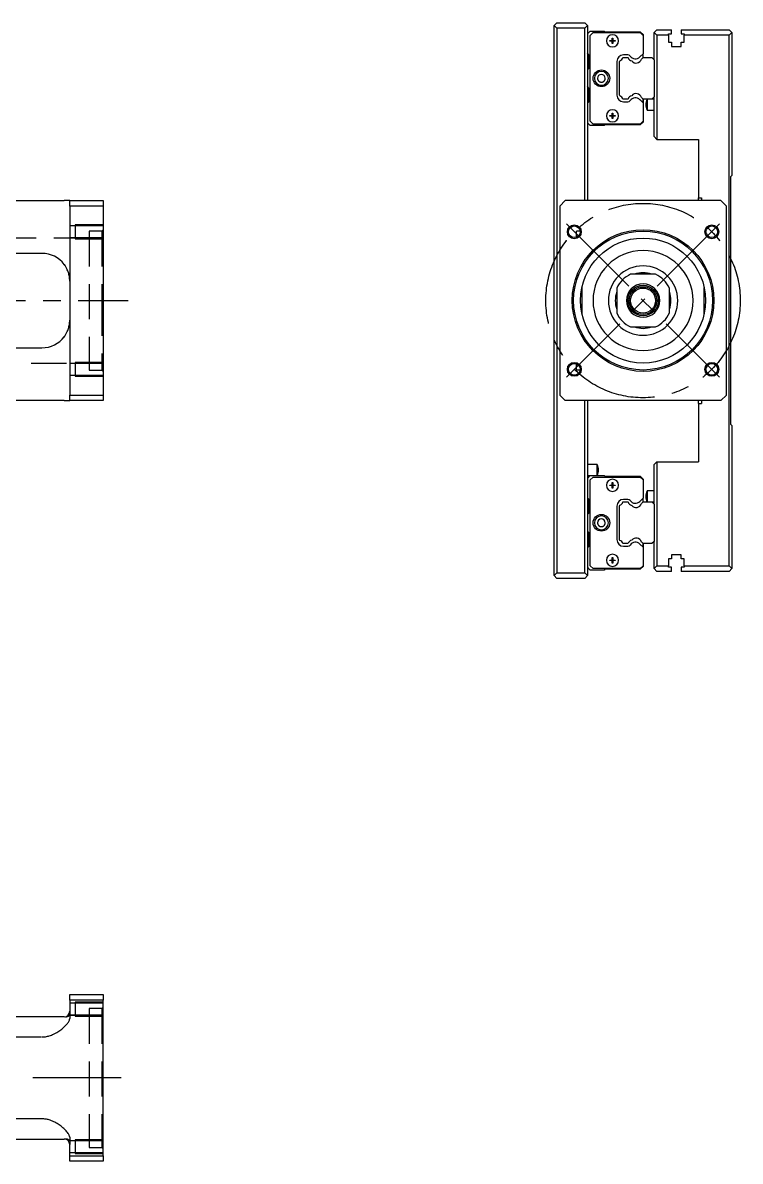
# Model space of a CAD drawing. Extents: x -22 to 734, y -340 to 107.
# Drawn here: x 476.1 to 734.5, y -309.8 to 100 of the extents above; entities that cross this region are included whole.
import ezdxf

# ---------------------------------------------------------------- set-up
doc = ezdxf.new("R2010")
doc.units = 0
doc.linetypes.add('CENTER', pattern=[50.8, 31.75, -6.35, 6.35, -6.35])
doc.linetypes.add('DASHED', pattern=[19.05, 12.7, -6.35])
doc.layers.get('0').update_dxf_attribs({"linetype": 'CONTINUOUS'})
doc.layers.add('CENTER', color=1, linetype='CENTER')

msp = doc.modelspace()

# ---------------------------------------------------------------- linework, layer by layer
at = {"color": 7, "linetype": 'CONTINUOUS'}
for p, q in [((667.46, 99), (668.46, 100)), ((667.46, -99), (667.46, 99)), ((668.46, 98), (667.46, 99)), ((668.46, 100), (678.46, 100)), ((678.46, 100), (679.46, 99)), ((678.46, 98), (679.46, 99)), ((679.46, 99), (679.46, 36)), ((668.46, 98), (668.46, -98)), ((678.46, 98), (668.46, 98)), ((678.46, 36), (678.46, 98)), ((679.46, 96), (680.46, 97)), ((680.46, 97), (685.46, 97)), ((680.46, 95.45), (681.46, 96.45)), ((680.46, 64.55), (680.46, 95.45)), ((681.46, 96.45), (698.46, 96.45)), ((685.46, 97), (685.71, 96.75)), ((685.71, 96.75), (698.46, 96.75)), ((688.36, 93.6), (688.36, 94.5)), ((688.36, 94.5), (688.56, 94.5)), ((688.56, 94.5), (688.56, 93.6)), ((698.46, 96.75), (699.46, 95.75)), ((698.46, 96.45), (699.46, 95.45)), ((699.46, 95.75), (699.46, 95.45)), ((699.46, 95.45), (699.46, 88.82)), ((703.46, 96.5), (704.46, 97.5)), ((703.46, 86.7), (703.46, 96.5)), ((704.46, 95.5), (703.46, 96.5)), ((704.46, 97.5), (709.76, 97.5)), ((708.61, 95.5), (704.46, 95.5)), ((704.46, 95.5), (704.46, 58)), ((708.61, 96), (709.76, 96)), ((708.61, 95.5), (708.61, 96)), ((708.61, 95.5), (708.61, 93)), ((709.76, 96), (709.76, 97.5)), ((713.16, 97.5), (730.46, 97.5)), ((713.16, 97.5), (713.16, 96)), ((713.16, 96), (714.31, 96)), ((714.31, 96), (714.31, 95.5)), ((714.31, 93), (714.31, 95.5)), ((730.46, 95.5), (714.31, 95.5)), ((730.46, 97.5), (731.46, 96.5)), ((731.46, 96.5), (730.46, 95.5)), ((730.46, -95.5), (730.46, 95.5)), ((731.46, 96.5), (731.46, 45)), ((687.46, 93.6), (688.36, 93.6)), ((687.46, 93.4), (687.46, 93.6)), ((688.36, 93.4), (687.46, 93.4)), ((688.36, 93.6), (688.46, 93.5)), ((688.36, 93.4), (688.46, 93.5)), ((688.36, 92.5), (688.36, 93.4)), ((688.56, 92.5), (688.36, 92.5)), ((688.56, 93.6), (688.46, 93.5)), ((688.56, 93.4), (688.46, 93.5)), ((688.56, 93.6), (689.46, 93.6)), ((689.46, 93.4), (688.56, 93.4)), ((688.56, 93.4), (688.56, 92.5)), ((689.46, 93.6), (689.46, 93.4)), ((708.61, 93), (709.76, 93)), ((709.76, 93), (709.76, 91.5)), ((709.76, 91.5), (713.16, 91.5)), ((713.16, 93), (714.31, 93)), ((713.16, 91.5), (713.16, 93)), ((679.96, 88.5), (679.46, 89)), ((679.96, 83.5), (679.96, 88.5)), ((690.96, 86.1), (691.09, 86.32)), ((690.96, 73.9), (690.96, 86.1)), ((692.17, 87.5), (694.04, 87.5)), ((693.99, 88.43), (692.43, 88.43)), ((699.46, 88.82), (698.33, 87.68)), ((698.87, 86.91), (699.46, 87.5)), ((699.46, 87.5), (699.46, 88.82)), ((699.46, 87.5), (702.66, 87.5)), ((702.66, 87.5), (703.46, 86.7)), ((703.46, 86.7), (703.46, 73.3)), ((679.46, 83), (679.96, 83.5)), ((690.03, 86.03), (690.03, 73.97)), ((683.07, 80), (683.07, 79.95)), ((683.07, 79.95), (683.07, 79.89)), ((683.07, 79.89), (683.08, 79.84)), ((683.08, 79.84), (683.08, 79.78)), ((683.08, 79.78), (683.1, 79.72)), ((683.1, 79.72), (683.11, 79.67)), ((683.11, 79.67), (683.12, 79.61)), ((683.12, 79.61), (683.14, 79.56)), ((683.14, 79.56), (683.16, 79.51)), ((683.16, 79.51), (683.17, 79.46)), ((683.17, 79.46), (683.2, 79.41)), ((683.2, 79.41), (683.23, 79.35)), ((683.23, 79.35), (683.26, 79.3)), ((683.26, 79.3), (683.29, 79.24)), ((683.29, 79.24), (683.33, 79.19)), ((683.33, 79.19), (683.36, 79.15)), ((683.36, 79.15), (683.39, 79.11)), ((683.39, 79.11), (683.42, 79.07)), ((683.42, 79.07), (683.47, 79.02)), ((683.47, 79.02), (683.52, 78.97)), ((683.52, 78.97), (683.57, 78.93)), ((683.57, 78.93), (683.62, 78.89)), ((683.62, 78.89), (683.66, 78.86)), ((683.66, 78.86), (683.71, 78.83)), ((683.71, 78.83), (683.76, 78.8)), ((683.76, 78.8), (683.81, 78.77)), ((683.81, 78.77), (683.87, 78.74)), ((683.87, 78.74), (683.92, 78.72)), ((683.92, 78.72), (683.97, 78.7)), ((683.97, 78.7), (684.03, 78.68)), ((684.03, 78.68), (684.08, 78.66)), ((684.08, 78.66), (684.14, 78.64)), ((684.14, 78.64), (684.2, 78.63)), ((684.2, 78.63), (684.26, 78.62)), ((684.26, 78.62), (684.32, 78.61)), ((684.32, 78.61), (684.38, 78.61)), ((684.38, 78.61), (684.44, 78.61)), ((684.44, 78.61), (684.49, 78.61)), ((684.49, 78.61), (684.55, 78.61)), ((684.55, 78.61), (684.61, 78.62)), ((684.61, 78.62), (684.67, 78.62)), ((684.67, 78.62), (684.73, 78.63)), ((684.73, 78.63), (684.78, 78.65)), ((684.78, 78.65), (684.84, 78.66)), ((684.84, 78.66), (684.9, 78.68)), ((684.9, 78.68), (684.95, 78.7)), ((684.95, 78.7), (685, 78.72)), ((685, 78.72), (685.05, 78.74)), ((685.05, 78.74), (685.09, 78.76)), ((685.09, 78.76), (685.14, 78.79)), ((685.14, 78.79), (685.19, 78.82)), ((685.19, 78.82), (685.25, 78.85)), ((685.25, 78.85), (685.3, 78.89)), ((685.3, 78.89), (685.35, 78.93)), ((685.35, 78.93), (685.4, 78.97)), ((685.4, 78.97), (685.43, 79)), ((685.43, 79), (685.46, 79.04)), ((685.46, 79.04), (685.5, 79.07)), ((685.5, 79.07), (685.54, 79.12)), ((685.54, 79.12), (685.58, 79.18)), ((685.58, 79.18), (685.62, 79.23)), ((685.62, 79.23), (685.66, 79.29)), ((685.66, 79.29), (685.69, 79.34)), ((685.69, 79.34), (685.71, 79.38)), ((685.71, 79.38), (685.73, 79.43)), ((685.73, 79.43), (685.75, 79.48)), ((685.75, 79.48), (685.77, 79.53)), ((685.77, 79.53), (685.79, 79.58)), ((685.79, 79.58), (685.8, 79.63)), ((685.8, 79.63), (685.81, 79.68)), ((685.81, 79.68), (685.83, 79.73)), ((685.83, 79.78), (685.84, 79.83)), ((685.83, 79.73), (685.83, 79.78)), ((685.84, 79.83), (685.85, 79.88)), ((685.85, 80), (685.85, 80)), ((685.85, 80), (685.85, 80)), ((685.85, 80), (685.85, 80)), ((685.85, 79.98), (685.85, 80)), ((685.85, 79.93), (685.85, 79.98)), ((685.85, 79.88), (685.85, 79.93)), ((679.96, 76.5), (679.46, 77)), ((679.96, 71.5), (679.96, 76.5)), ((691.09, 73.68), (690.96, 73.9)), ((679.46, 71), (679.96, 71.5)), ((694.04, 72.5), (692.17, 72.5)), ((692.43, 71.57), (693.99, 71.57)), ((698.33, 72.32), (699.46, 71.18)), ((699.46, 72.5), (698.87, 73.09)), ((699.46, 72.5), (698.87, 73.09)), ((702.66, 72.5), (699.46, 72.5)), ((699.46, 72.5), (699.46, 71.18)), ((699.46, 71.18), (699.46, 72.5)), ((699.46, 71.18), (699.46, 64.55)), ((700.46, 70.56), (700.46, 70.44)), ((700.96, 72.5), (700.96, 68.5)), ((703.46, 73.3), (702.66, 72.5)), ((703.46, 72.5), (702.66, 72.5)), ((703.46, 59), (703.46, 73.3)), ((687.46, 66.4), (687.46, 66.6)), ((687.46, 66.6), (688.36, 66.6)), ((688.36, 66.4), (687.46, 66.4)), ((688.36, 66.6), (688.36, 67.5)), ((688.36, 67.5), (688.56, 67.5)), ((688.36, 66.6), (688.46, 66.5)), ((688.36, 66.4), (688.46, 66.5)), ((688.36, 65.5), (688.36, 66.4)), ((688.56, 66.6), (688.46, 66.5)), ((688.56, 66.4), (688.46, 66.5)), ((688.56, 67.5), (688.56, 66.6)), ((688.56, 66.6), (689.46, 66.6)), ((688.56, 66.4), (688.56, 65.5)), ((689.46, 66.4), (688.56, 66.4)), ((689.46, 66.6), (689.46, 66.4)), ((700.96, 68.5), (703.46, 68.5)), ((680.46, 63), (679.46, 64)), ((681.46, 63.55), (680.46, 64.55)), ((685.46, 63), (680.46, 63)), ((698.46, 63.55), (681.46, 63.55)), ((685.71, 63.25), (685.46, 63)), ((698.46, 63.25), (685.71, 63.25)), ((688.56, 65.5), (688.36, 65.5)), ((699.46, 64.55), (698.46, 63.55)), ((699.46, 64.25), (698.46, 63.25)), ((699.46, 64.55), (699.46, 64.25)), ((703.46, 59), (704.46, 58)), ((704.46, 58), (719.46, 58)), ((719.46, 58), (719.46, 37)), ((730.96, 44.5), (731.46, 45)), ((730.96, 44.5), (730.96, -44.5)), ((719.46, 36), (719.46, 37)), ((719.46, 37), (720.46, 37)), ((720.46, 37), (720.46, 36)), ((470, 36), (491, 36)), ((493, 36), (491, 36)), ((493, 34), (493, 36)), ((493, 36), (505, 36)), ((493, 34), (493, -34)), ((505, 34), (493, 34)), ((505, 36), (505, 34)), ((505, 34), (505, -34)), ((671.46, 36), (669.46, 34)), ((669.46, 34), (669.46, -34)), ((727.46, 36), (671.46, 36)), ((729.46, 34), (727.46, 36)), ((729.46, -34), (729.46, 34)), ((675.46, 22.79), (675.46, 25)), ((676.8, 25), (675.46, 25)), ((722.25, 24), (722.46, 24)), ((722.46, 24), (722.46, 23.59)), ((483, 17), (451, 17)), ((491.15, 12.79), (491, 13)), ((491.3, 12.58), (491.15, 12.79)), ((491.44, 12.36), (491.3, 12.58)), ((491.58, 12.14), (491.44, 12.36)), ((491.72, 11.9), (491.58, 12.14)), ((491.85, 11.66), (491.72, 11.9)), ((491.97, 11.42), (491.85, 11.66)), ((492.13, 11.08), (491.97, 11.42)), ((492.28, 10.73), (492.13, 11.08)), ((492.41, 10.39), (492.28, 10.73)), ((492.52, 10.05), (492.41, 10.39)), ((492.63, 9.7), (492.52, 10.05)), ((492.72, 9.36), (492.63, 9.7)), ((492.8, 9.01), (492.72, 9.36)), ((492.86, 8.67), (492.8, 9.01)), ((492.92, 8.25), (492.86, 8.67)), ((492.96, 7.84), (492.92, 8.25)), ((703.93, 9.5), (694.99, 9.5)), ((492.99, 7.43), (492.96, 7.84)), ((493, 7.02), (492.99, 7.43)), ((493, 7), (493, 7.02)), ((677.46, 4.72), (677.46, -4.72)), ((689.96, 4.47), (689.96, -4.47)), ((708.96, -4.47), (708.96, 4.47)), ((721.46, -4.72), (721.46, 4.72)), ((492.92, -8.26), (492.96, -7.84)), ((492.96, -7.84), (492.99, -7.43)), ((492.99, -7.43), (493, -7.02)), ((493, -7.02), (493, -7)), ((491.34, -12.52), (491.49, -12.29)), ((491.49, -12.29), (491.63, -12.06)), ((491.63, -12.06), (491.75, -11.84)), ((491.75, -11.84), (491.87, -11.63)), ((491.87, -11.63), (491.97, -11.42)), ((491.97, -11.42), (492.13, -11.08)), ((492.13, -11.08), (492.27, -10.75)), ((492.27, -10.75), (492.4, -10.41)), ((492.4, -10.41), (492.52, -10.07)), ((492.52, -10.07), (492.62, -9.72)), ((492.62, -9.72), (492.71, -9.37)), ((492.71, -9.37), (492.79, -9.02)), ((492.79, -9.02), (492.86, -8.67)), ((492.86, -8.67), (492.92, -8.26)), ((694.99, -9.5), (703.93, -9.5)), ((491, -13), (491.09, -12.88)), ((491.09, -12.88), (491.17, -12.76)), ((491.17, -12.76), (491.26, -12.64)), ((491.26, -12.64), (491.34, -12.52)), ((451, -17), (483, -17)), ((675.46, -25), (675.46, -22.79)), ((722.25, -24), (722.46, -24)), ((722.46, -23.59), (722.46, -24)), ((676.8, -25), (675.46, -25)), ((491, -36), (470, -36)), ((491, -36), (493, -36)), ((493, -34), (505, -34)), ((493, -36), (493, -34)), ((505, -36), (493, -36)), ((505, -34), (505, -36)), ((669.46, -34), (671.46, -36)), ((727.46, -36), (671.46, -36)), ((678.46, -98), (678.46, -36)), ((679.46, -36), (679.46, -99)), ((719.46, -37), (719.46, -36)), ((720.46, -36), (720.46, -37)), ((727.46, -36), (729.46, -34)), ((719.46, -37), (720.46, -37)), ((719.46, -37), (719.46, -58)), ((731.46, -45), (730.96, -44.5)), ((731.46, -45), (731.46, -96.5)), ((682.96, -59), (679.46, -59)), ((682.96, -61), (682.96, -59)), ((682.96, -63), (682.96, -61)), ((683.46, -61.06), (683.46, -60.94)), ((704.46, -58), (703.46, -59)), ((703.46, -73.3), (703.46, -59)), ((704.46, -58), (719.46, -58)), ((704.46, -58), (704.46, -95.5)), ((679.46, -63), (680.46, -63)), ((679.46, -64), (680.46, -63)), ((680.46, -63), (685.46, -63)), ((680.46, -64.55), (681.46, -63.55)), ((680.46, -95.45), (680.46, -64.55)), ((681.46, -63.55), (698.46, -63.55)), ((685.46, -63), (685.71, -63.25)), ((685.71, -63.25), (698.46, -63.25)), ((688.36, -66.4), (688.36, -65.5)), ((688.36, -65.5), (688.56, -65.5)), ((688.56, -65.5), (688.56, -66.4)), ((698.46, -63.25), (699.46, -64.25)), ((698.46, -63.55), (699.46, -64.55)), ((699.46, -64.25), (699.46, -64.55)), ((699.46, -64.55), (699.46, -71.18)), ((687.46, -66.6), (687.46, -66.4)), ((687.46, -66.4), (688.36, -66.4)), ((688.36, -66.6), (687.46, -66.6)), ((688.36, -66.4), (688.46, -66.5)), ((688.36, -66.6), (688.46, -66.5)), ((688.36, -67.5), (688.36, -66.6)), ((688.56, -67.5), (688.36, -67.5)), ((688.56, -66.4), (688.46, -66.5)), ((688.56, -66.6), (688.46, -66.5)), ((688.56, -66.4), (689.46, -66.4)), ((689.46, -66.6), (688.56, -66.6)), ((688.56, -66.6), (688.56, -67.5)), ((689.46, -66.4), (689.46, -66.6)), ((703.46, -68.5), (700.96, -68.5)), ((700.96, -68.5), (700.96, -72.5)), ((679.96, -71.5), (679.46, -71)), ((679.96, -76.5), (679.96, -71.5)), ((690.96, -73.9), (691.09, -73.68)), ((692.17, -72.5), (694.04, -72.5)), ((693.99, -71.57), (692.43, -71.57)), ((699.46, -71.18), (698.33, -72.32)), ((698.87, -73.09), (699.46, -72.5)), ((699.46, -72.5), (699.46, -71.18)), ((699.46, -72.5), (702.66, -72.5)), ((700.46, -70.44), (700.46, -70.56)), ((702.66, -72.5), (703.46, -72.5)), ((702.66, -72.5), (703.46, -73.3)), ((703.46, -73.3), (703.46, -86.7)), ((679.46, -77), (679.96, -76.5)), ((690.03, -73.97), (690.03, -86.03)), ((690.96, -86.1), (690.96, -73.9)), ((683.07, -80), (683.07, -80.05)), ((683.07, -80.05), (683.07, -80.11)), ((683.07, -80.11), (683.08, -80.16)), ((683.08, -80.16), (683.08, -80.22)), ((683.08, -80.22), (683.1, -80.28)), ((683.1, -80.28), (683.11, -80.33)), ((683.11, -80.33), (683.12, -80.39)), ((683.12, -80.39), (683.14, -80.45)), ((683.14, -80.45), (683.17, -80.52)), ((683.17, -80.52), (683.19, -80.57)), ((683.19, -80.57), (683.22, -80.63)), ((683.22, -80.63), (683.24, -80.68)), ((683.24, -80.68), (683.27, -80.73)), ((683.27, -80.73), (683.3, -80.77)), ((683.3, -80.77), (683.33, -80.81)), ((683.33, -80.81), (683.36, -80.86)), ((683.36, -80.86), (683.4, -80.91)), ((683.4, -80.91), (683.45, -80.96)), ((683.45, -80.96), (683.48, -80.99)), ((683.48, -80.99), (683.52, -81.02)), ((683.52, -81.02), (683.55, -81.06)), ((683.55, -81.06), (683.61, -81.1)), ((683.61, -81.1), (683.66, -81.14)), ((683.66, -81.14), (683.71, -81.17)), ((683.71, -81.17), (683.76, -81.21)), ((683.76, -81.21), (683.81, -81.23)), ((683.81, -81.23), (683.87, -81.26)), ((683.87, -81.26), (683.92, -81.28)), ((683.92, -81.28), (683.98, -81.31)), ((683.98, -81.31), (684.03, -81.32)), ((684.03, -81.32), (684.08, -81.34)), ((684.08, -81.34), (684.13, -81.35)), ((684.13, -81.35), (684.18, -81.36)), ((684.18, -81.36), (684.23, -81.37)), ((684.23, -81.37), (684.29, -81.38)), ((684.29, -81.38), (684.36, -81.39)), ((684.36, -81.39), (684.42, -81.39)), ((684.42, -81.39), (684.49, -81.39)), ((684.49, -81.39), (684.55, -81.39)), ((684.55, -81.39), (684.6, -81.38)), ((684.6, -81.38), (684.66, -81.38)), ((684.66, -81.38), (684.71, -81.37)), ((684.71, -81.37), (684.76, -81.36)), ((684.76, -81.36), (684.81, -81.35)), ((684.81, -81.35), (684.86, -81.33)), ((684.86, -81.33), (684.91, -81.32)), ((684.91, -81.32), (684.96, -81.3)), ((684.96, -81.3), (685, -81.28)), ((685, -81.28), (685.05, -81.26)), ((685.05, -81.26), (685.09, -81.24)), ((685.09, -81.24), (685.14, -81.21)), ((685.14, -81.21), (685.19, -81.18)), ((685.19, -81.18), (685.25, -81.15)), ((685.25, -81.15), (685.3, -81.11)), ((685.3, -81.11), (685.35, -81.07)), ((685.35, -81.07), (685.4, -81.03)), ((685.4, -81.03), (685.45, -80.98)), ((685.45, -80.98), (685.49, -80.93)), ((685.49, -80.93), (685.54, -80.88)), ((685.54, -80.88), (685.58, -80.82)), ((685.58, -80.82), (685.62, -80.77)), ((685.62, -80.77), (685.66, -80.71)), ((685.66, -80.71), (685.69, -80.66)), ((685.69, -80.66), (685.71, -80.62)), ((685.71, -80.62), (685.73, -80.57)), ((685.73, -80.57), (685.75, -80.52)), ((685.75, -80.52), (685.77, -80.47)), ((685.77, -80.47), (685.79, -80.42)), ((685.79, -80.42), (685.8, -80.37)), ((685.8, -80.37), (685.82, -80.32)), ((685.82, -80.32), (685.83, -80.27)), ((685.83, -80.22), (685.84, -80.17)), ((685.83, -80.27), (685.83, -80.22)), ((685.84, -80.17), (685.85, -80.12)), ((685.85, -80), (685.85, -80)), ((685.85, -80), (685.85, -80)), ((685.85, -80), (685.85, -80)), ((685.85, -80.02), (685.85, -80)), ((685.85, -80.07), (685.85, -80.02)), ((685.85, -80.12), (685.85, -80.07)), ((679.96, -83.5), (679.46, -83)), ((679.96, -88.5), (679.96, -83.5)), ((679.46, -89), (679.96, -88.5)), ((691.09, -86.32), (690.96, -86.1)), ((694.04, -87.5), (692.17, -87.5)), ((692.43, -88.43), (693.99, -88.43)), ((698.33, -87.68), (699.46, -88.82)), ((699.46, -87.5), (698.87, -86.91)), ((699.46, -87.5), (698.87, -86.91)), ((702.66, -87.5), (699.46, -87.5)), ((699.46, -87.5), (699.46, -88.82)), ((699.46, -88.82), (699.46, -87.5)), ((699.46, -88.82), (699.46, -95.45)), ((703.46, -86.7), (702.66, -87.5)), ((703.46, -96.5), (703.46, -86.7)), ((687.46, -93.4), (688.36, -93.4)), ((687.46, -93.6), (687.46, -93.4)), ((688.36, -93.6), (687.46, -93.6)), ((688.36, -93.4), (688.36, -92.5)), ((688.36, -92.5), (688.56, -92.5)), ((688.36, -93.4), (688.46, -93.5)), ((688.36, -93.6), (688.46, -93.5)), ((688.36, -94.5), (688.36, -93.6)), ((688.56, -93.4), (688.46, -93.5)), ((688.56, -93.6), (688.46, -93.5)), ((688.56, -92.5), (688.56, -93.4)), ((688.56, -93.4), (689.46, -93.4)), ((688.56, -93.6), (688.56, -94.5)), ((689.46, -93.6), (688.56, -93.6)), ((689.46, -93.4), (689.46, -93.6)), ((708.61, -93), (708.61, -95.5)), ((709.76, -93), (708.61, -93)), ((709.76, -91.5), (709.76, -93)), ((713.16, -91.5), (709.76, -91.5)), ((713.16, -93), (713.16, -91.5)), ((714.31, -93), (713.16, -93)), ((714.31, -95.5), (714.31, -93)), ((667.46, -99), (668.46, -98)), ((668.46, -98), (678.46, -98)), ((679.46, -99), (678.46, -98)), ((680.46, -97), (679.46, -96)), ((681.46, -96.45), (680.46, -95.45)), ((685.46, -97), (680.46, -97)), ((698.46, -96.45), (681.46, -96.45)), ((685.71, -96.75), (685.46, -97)), ((698.46, -96.75), (685.71, -96.75)), ((688.56, -94.5), (688.36, -94.5)), ((699.46, -95.45), (698.46, -96.45)), ((699.46, -95.75), (698.46, -96.75)), ((699.46, -95.45), (699.46, -95.75)), ((703.46, -96.5), (704.46, -95.5)), ((704.46, -97.5), (703.46, -96.5)), ((704.46, -95.5), (708.61, -95.5)), ((709.76, -97.5), (704.46, -97.5)), ((708.61, -96), (708.61, -95.5)), ((709.76, -96), (708.61, -96)), ((709.76, -97.5), (709.76, -96)), ((714.31, -96), (713.16, -96)), ((713.16, -96), (713.16, -97.5)), ((730.46, -97.5), (713.16, -97.5)), ((714.31, -95.5), (714.31, -96)), ((714.31, -95.5), (730.46, -95.5)), ((730.46, -95.5), (731.46, -96.5)), ((731.46, -96.5), (730.46, -97.5)), ((668.46, -100), (667.46, -99)), ((678.46, -100), (668.46, -100)), ((679.46, -99), (678.46, -100)), ((493, -249.82), (505, -249.82)), ((493, -251.82), (493, -249.82)), ((505, -249.82), (505, -251.82)), ((505, -251.82), (493, -251.82)), ((493, -251.82), (493, -255.82)), ((505, -307.82), (505, -251.82)), ((491, -257.82), (470, -257.82)), ((470, -301.82), (491, -301.82)), ((493, -307.82), (493, -303.82)), ((493, -309.82), (493, -307.82)), ((493, -307.82), (505, -307.82)), ((505, -309.82), (493, -309.82)), ((505, -307.82), (505, -309.82))]:
    msp.add_line(p, q, dxfattribs=at)
at = {"color": 3, "linetype": 'DASHED'}
for p, q in [((495, 26.85), (493, 26.85)), ((505, 27.25), (495, 27.25)), ((495, 27.25), (495, 22.25)), ((505, 26.85), (495, 26.85)), ((504.5, 25), (500, 25)), ((500, 25), (500, -25)), ((505, 25.5), (504.5, 25)), ((504.5, 25), (504.5, 0)), ((500, 22.5), (441, 22.5)), ((493, 22.65), (495, 22.65)), ((495, 22.65), (505, 22.65)), ((495, 22.25), (505, 22.25)), ((491, 13), (491.24, 12.67)), ((504.5, 0), (504.5, -25)), ((491.14, -12.81), (490.87, -13.17)), ((441, -22.5), (500, -22.5)), ((495, -22.65), (493, -22.65)), ((505, -22.25), (495, -22.25)), ((495, -22.25), (495, -27.25)), ((505, -22.65), (495, -22.65)), ((493, -26.85), (495, -26.85)), ((495, -26.85), (505, -26.85)), ((495, -27.25), (505, -27.25)), ((500, -25), (504.5, -25)), ((504.5, -25), (505, -25.5)), ((495, -252.97), (493, -252.97)), ((505, -252.57), (495, -252.57)), ((495, -252.57), (495, -257.57)), ((505, -252.97), (495, -252.97)), ((491.52, -257.82), (491.52, -257.82)), ((491.52, -257.82), (491.52, -257.82)), ((493, -255.82), (493, -257.17)), ((493, -257.17), (495, -257.17)), ((493, -257.17), (493, -258.44)), ((500, -257.32), (493, -257.32)), ((495, -257.17), (505, -257.17)), ((495, -257.57), (505, -257.57)), ((504.5, -254.82), (500, -254.82)), ((500, -254.82), (500, -304.82)), ((505, -254.32), (504.5, -254.82)), ((504.5, -254.82), (504.5, -304.82)), ((489.77, -262.5), (490.1, -262.24)), ((490.1, -262.24), (490.42, -261.98)), ((490.42, -261.98), (490.72, -261.72)), ((490.72, -261.72), (491, -261.46)), ((491, -261.46), (491.26, -261.2)), ((491.26, -261.2), (491.51, -260.95)), ((491.51, -260.95), (491.74, -260.7)), ((491.74, -260.7), (491.96, -260.45)), ((491.96, -260.45), (492.16, -260.2)), ((492.16, -260.2), (492.34, -259.96)), ((492.34, -259.96), (492.5, -259.72)), ((492.5, -259.72), (492.65, -259.48)), ((492.65, -259.48), (492.77, -259.25)), ((492.77, -259.25), (492.87, -259.04)), ((492.87, -259.04), (492.93, -258.87)), ((492.93, -258.87), (492.97, -258.72)), ((492.97, -258.72), (492.99, -258.58)), ((492.99, -258.58), (493, -258.44)), ((451, -265.08), (483, -265.08)), ((483, -265.08), (483.33, -265.07)), ((483.33, -265.07), (483.66, -265.06)), ((483.66, -265.06), (483.99, -265.02)), ((483.99, -265.02), (484.32, -264.98)), ((484.32, -264.98), (484.66, -264.92)), ((484.66, -264.92), (484.99, -264.85)), ((484.99, -264.85), (485.32, -264.77)), ((485.32, -264.77), (485.64, -264.68)), ((485.64, -264.68), (486.05, -264.55)), ((486.05, -264.55), (486.45, -264.4)), ((486.45, -264.4), (486.83, -264.24)), ((486.83, -264.24), (487.21, -264.07)), ((487.21, -264.07), (487.58, -263.89)), ((487.58, -263.89), (487.93, -263.7)), ((487.93, -263.7), (488.33, -263.47)), ((488.33, -263.47), (488.71, -263.24)), ((488.71, -263.24), (489.07, -263)), ((489.07, -263), (489.43, -262.75)), ((489.43, -262.75), (489.77, -262.5)), ((483, -294.56), (451, -294.56)), ((483.33, -294.57), (483, -294.56)), ((483.66, -294.58), (483.33, -294.57)), ((483.99, -294.62), (483.66, -294.58)), ((484.32, -294.66), (483.99, -294.62)), ((484.63, -294.71), (484.32, -294.66)), ((484.94, -294.78), (484.63, -294.71)), ((485.25, -294.85), (484.94, -294.78)), ((485.55, -294.93), (485.25, -294.85)), ((485.99, -295.07), (485.55, -294.93)), ((486.42, -295.23), (485.99, -295.07)), ((486.84, -295.4), (486.42, -295.23)), ((487.25, -295.59), (486.84, -295.4)), ((487.64, -295.78), (487.25, -295.59)), ((488.02, -295.99), (487.64, -295.78)), ((488.43, -296.23), (488.02, -295.99)), ((488.83, -296.48), (488.43, -296.23)), ((489.21, -296.73), (488.83, -296.48)), ((489.57, -296.99), (489.21, -296.73)), ((489.9, -297.24), (489.57, -296.99)), ((490.23, -297.5), (489.9, -297.24)), ((490.53, -297.76), (490.23, -297.5)), ((490.82, -298.02), (490.53, -297.76)), ((491.15, -298.32), (490.82, -298.02)), ((491.45, -298.63), (491.15, -298.32)), ((491.73, -298.92), (491.45, -298.63)), ((491.98, -299.22), (491.73, -298.92)), ((491.52, -301.82), (491, -301.82)), ((491.52, -301.82), (491, -301.82)), ((491.52, -301.82), (491.52, -301.82)), ((491.52, -301.82), (491.52, -301.82)), ((492.21, -299.5), (491.98, -299.22)), ((492.41, -299.78), (492.21, -299.5)), ((492.55, -299.99), (492.41, -299.78)), ((492.66, -300.18), (492.55, -299.99)), ((492.77, -300.38), (492.66, -300.18)), ((492.85, -300.56), (492.77, -300.38)), ((492.92, -300.74), (492.85, -300.56)), ((492.96, -300.9), (492.92, -300.74)), ((492.99, -301.06), (492.96, -300.9)), ((493, -301.2), (492.99, -301.06)), ((493, -301.2), (493, -302.47)), ((493, -302.32), (500, -302.32)), ((495, -302.47), (493, -302.47)), ((493, -302.47), (493, -303.82)), ((505, -302.07), (495, -302.07)), ((495, -302.07), (495, -307.07)), ((505, -302.47), (495, -302.47)), ((493, -306.67), (495, -306.67)), ((495, -306.67), (505, -306.67)), ((495, -307.07), (505, -307.07)), ((500, -304.82), (504.5, -304.82)), ((504.5, -304.82), (505, -305.32))]:
    msp.add_line(p, q, dxfattribs=at)
at = {"color": 7, "linetype": 'CONTINUOUS'}
for centre, radius in [((684.46, 80), 3), ((674.71, 24.75), 2.1), ((699.46, 0), 25.5), ((699.46, 0), 25), ((724.21, 24.75), 2.1), ((699.46, 0), 22.5), ((699.46, 0), 5.5), ((699.46, 0), 5), ((699.46, 0), 4.5), ((674.71, -24.75), 2.1), ((724.21, -24.75), 2.1), ((684.46, -80), 3)]:
    msp.add_circle(centre, radius, dxfattribs=at)
at = {"color": 3, "linetype": 'CONTINUOUS'}
for centre in [(674.71, 24.75), (724.21, 24.75), (674.71, -24.75), (724.21, -24.75)]:
    msp.add_circle(centre, 2.5, dxfattribs=at)
at = {"color": 7, "linetype": 'CONTINUOUS'}
for centre, radius, start, end in [((688.46, 93.5), 2.2, 0, 180), ((688.46, 93.5), 2.2, 180, 0), ((692.43, 86.03), 2.4, 90, 180), ((690.53, 87.93), 1.7, 289.2262, 345.349), ((693.99, 87.43), 1, 34.7052, 90), ((695.69, 87.93), 1.7, 194.651, 260.012), ((696.7, 89.31), 2.3, 214.7598, 315), ((696.96, 87.5), 2, 218.4716, 342.8856), ((684.46, 80), 2.5, 0, 180), ((684.46, 80), 2.5, 180, 0), ((684.46, 80), 1.39, 0, 180), ((692.43, 73.97), 2.4, 180, 270), ((696.96, 72.5), 2, 17.1144, 141.5284), ((690.53, 72.07), 1.7, 14.651, 70.7738), ((693.99, 72.57), 1, 270, 325.2543), ((695.69, 72.07), 1.7, 99.988, 165.349), ((696.7, 70.69), 2.3, 44.9803, 145.2567), ((704.46, 70.56), 4, 151.0305, 180), ((704.46, 70.44), 4, 180, 208.9695), ((688.46, 66.5), 2.2, 0, 180), ((688.46, 66.5), 2.2, 180, 0), ((483, 7), 10, 36.8699, 90), ((699.46, 0), 18, 0, 180), ((699.46, 0), 18, 0, 180), ((699.46, 0), 12.5, 0, 180), ((699.46, 0), 12.5, 0, 180), ((699.46, 0), 10.5, 115.2088, 154.7912), ((699.46, 0), 10, 71.8051, 108.1949), ((699.46, 0), 10, 71.8051, 108.1949), ((699.46, 0), 10.5, 25.2088, 64.7912), ((699.46, 0), 6, 0, 180), ((699.46, 0), 10, 161.8051, 180), ((699.46, 0), 10, 161.8051, 180), ((699.46, 0), 10, 0, 18.1949), ((699.46, 0), 10, 0, 18.1949), ((699.46, 0), 18, 180, 0), ((699.46, 0), 18, 180, 0), ((699.46, 0), 12.5, 180, 0), ((699.46, 0), 12.5, 180, 0), ((699.46, 0), 10, 180, 198.1949), ((699.46, 0), 10, 180, 198.1949), ((699.46, 0), 6, 180, 0), ((699.46, 0), 10, 341.8051, 0), ((699.46, 0), 10, 341.8051, 0), ((699.46, 0), 10.5, 205.2088, 244.7912), ((699.46, 0), 10.5, 295.2088, 334.7912), ((699.46, 0), 10, 251.8051, 288.1949), ((699.46, 0), 10, 251.8051, 288.1949), ((483, -7), 10, 270, 323.1301), ((679.46, -60.94), 4, 0, 28.9695), ((679.46, -61.06), 4, 331.0305, 0), ((688.46, -66.5), 2.2, 0, 180), ((688.46, -66.5), 2.2, 180, 0), ((704.46, -70.44), 4, 151.0305, 180), ((692.43, -73.97), 2.4, 90, 180), ((690.53, -72.07), 1.7, 289.2262, 345.349), ((693.99, -72.57), 1, 34.7052, 90), ((695.69, -72.07), 1.7, 194.651, 260.012), ((696.7, -70.69), 2.3, 214.7598, 315), ((696.96, -72.5), 2, 218.4716, 342.8856), ((704.46, -70.56), 4, 180, 208.9695), ((684.46, -80), 2.5, 0, 180), ((684.46, -80), 2.5, 180, 0), ((684.46, -80), 1.39, 0, 180), ((692.43, -86.03), 2.4, 180, 270), ((696.96, -87.5), 2, 17.1144, 141.5284), ((690.53, -87.93), 1.7, 14.651, 70.7738), ((693.99, -87.43), 1, 270, 325.2543), ((695.69, -87.93), 1.7, 99.988, 165.349), ((696.7, -89.31), 2.3, 44.9803, 145.2567), ((688.46, -93.5), 2.2, 0, 180), ((688.46, -93.5), 2.2, 180, 0), ((491, -255.82), 2, 270, 0), ((491, -303.82), 2, 0, 90)]:
    msp.add_arc(centre, radius, start, end, dxfattribs=at)
at = {"color": 3, "linetype": 'DASHED'}
for centre, start, end in [((491.53, -255.82), 270, 317.4968), ((491.53, -303.82), 42.5032, 90)]:
    msp.add_arc(centre, 2, start, end, dxfattribs=at)
at = {"layer": 'CENTER', "color": 1, "linetype": 'CENTER'}
for p, q in [((727.04, 27.58), (671.88, -27.58)), ((671.88, 27.58), (727.04, -27.58)), ((-11.91, 0), (514.08, 0)), ((511.49, -279.82), (460, -279.82))]:
    msp.add_line(p, q, dxfattribs=at)
msp.add_circle((699.46, 0), 35, dxfattribs=at)

doc.saveas('drawing.dxf')
